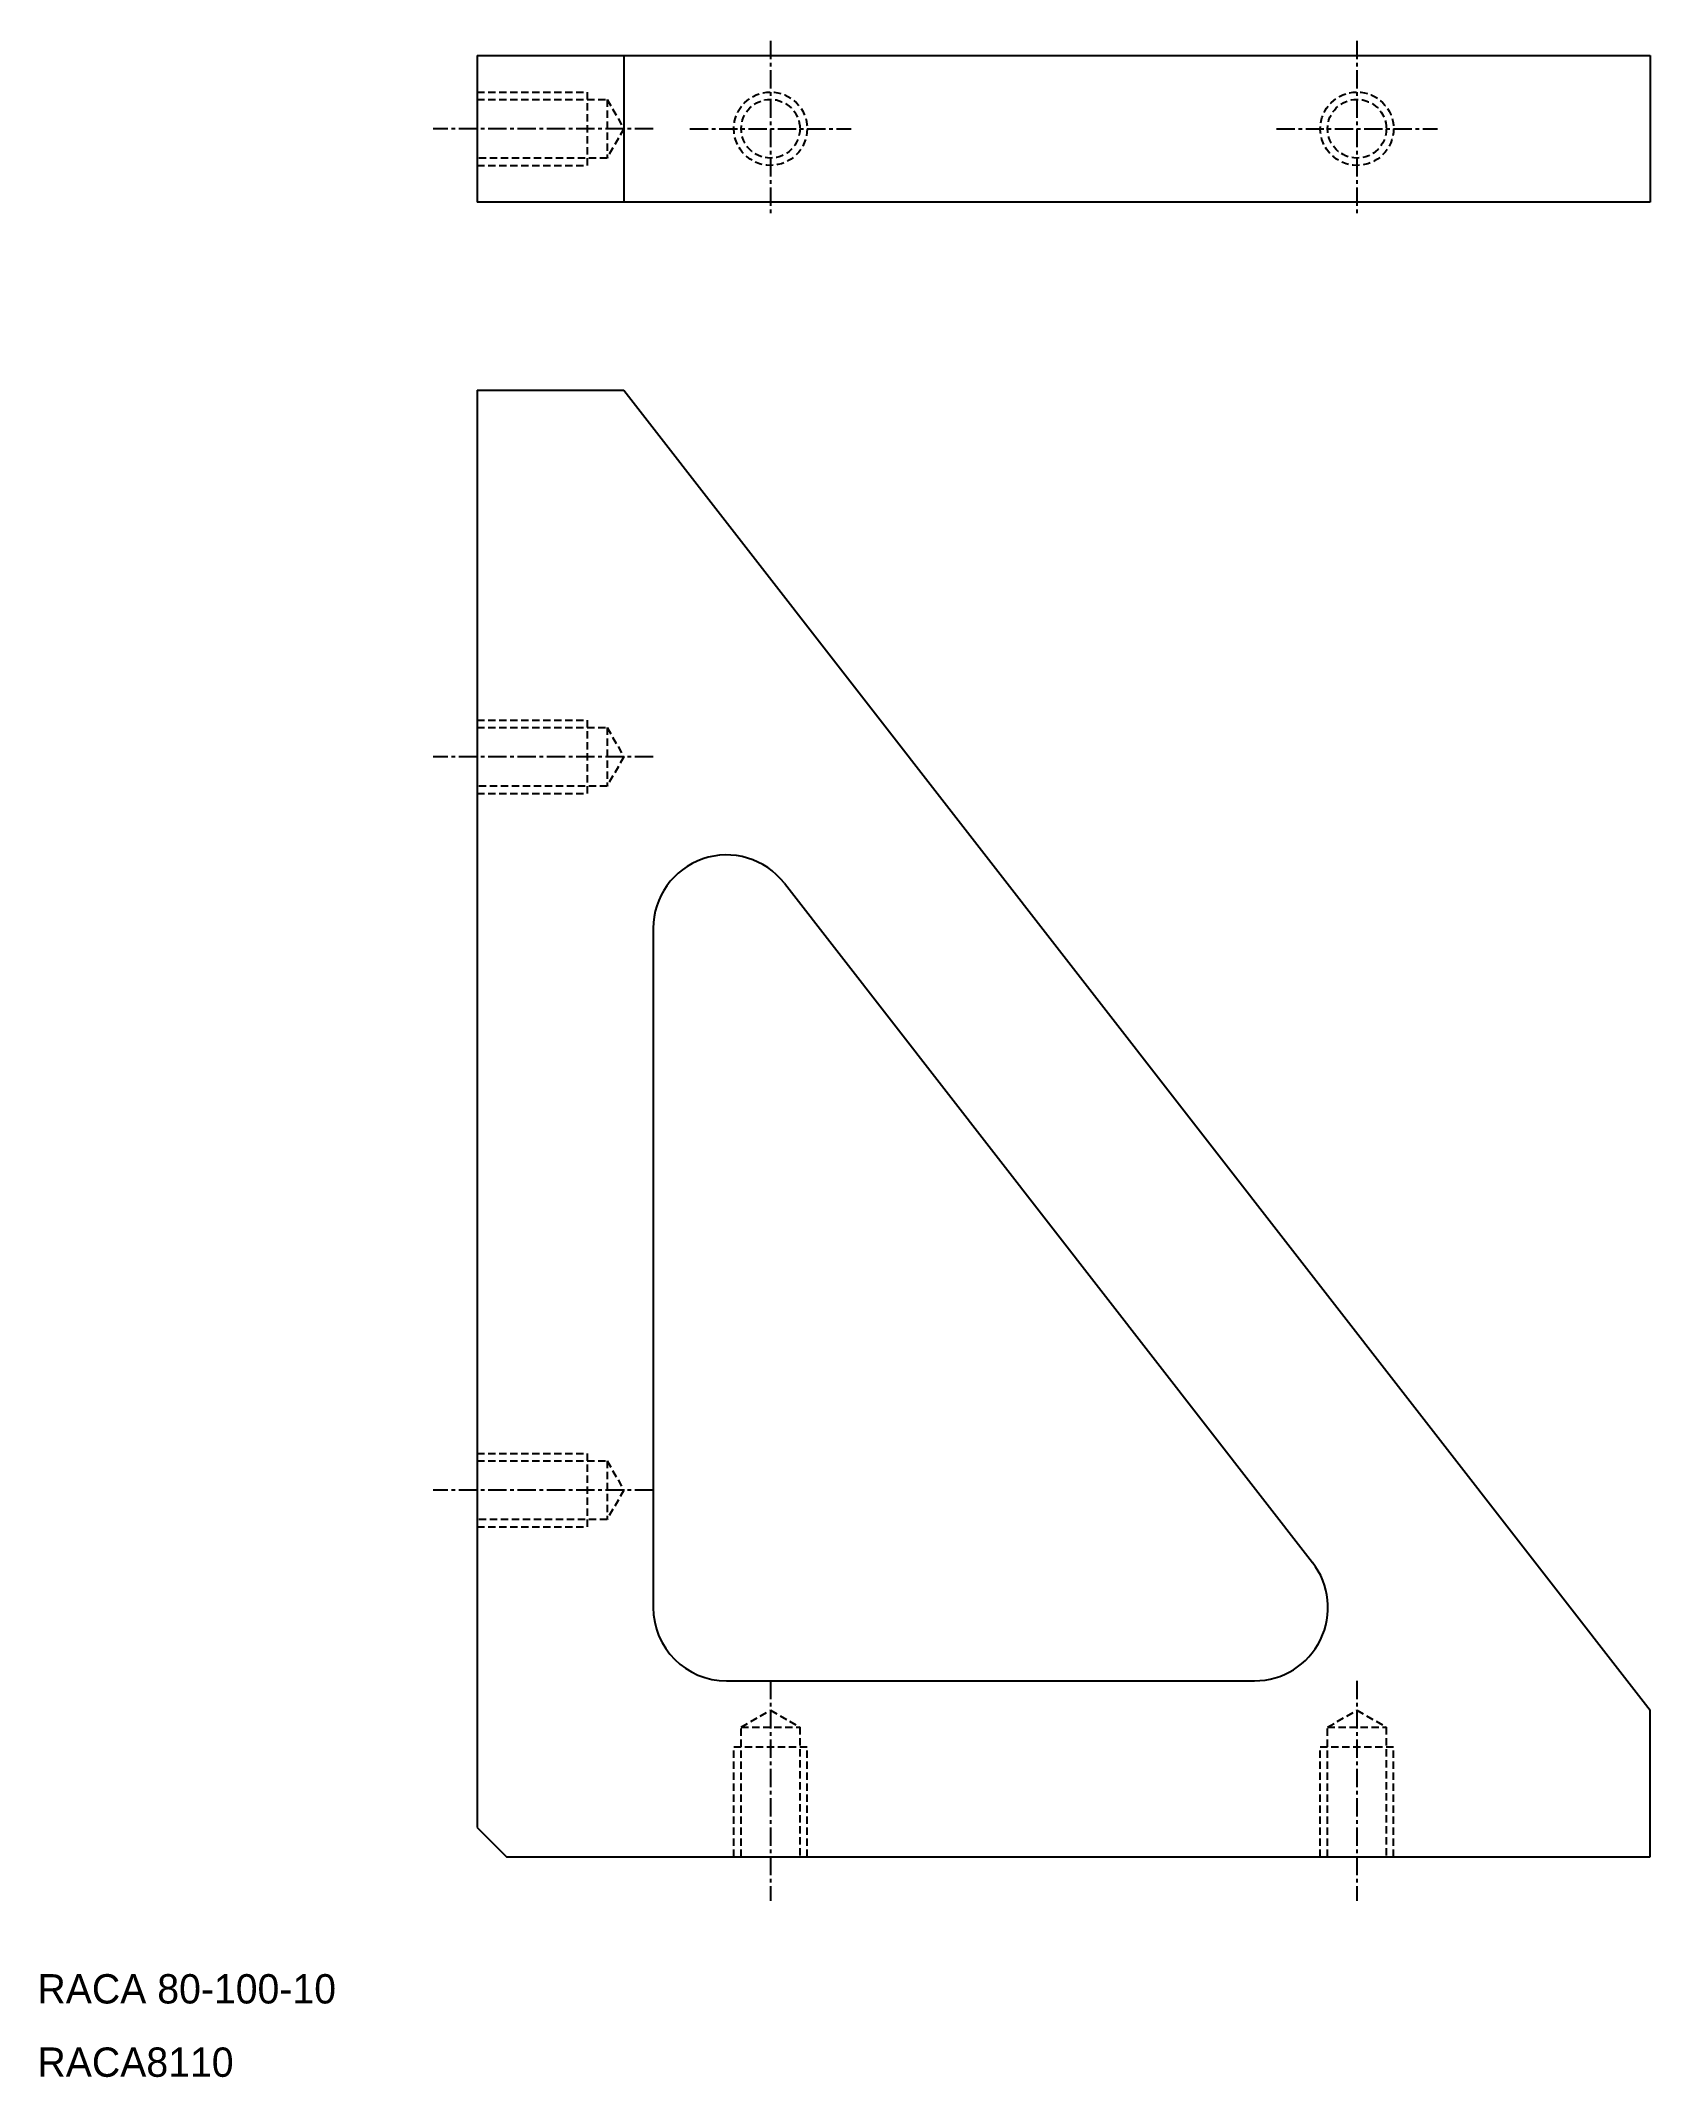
# Model space of a CAD drawing. Extents: x 8545 to 8655, y -290 to -151.
import ezdxf

# ---------------------------------------------------------------- set-up
doc = ezdxf.new("R2010")
doc.units = 0
doc.linetypes.add('CENTER', pattern=[2, 1.25, -0.25, 0.25, -0.25])
doc.linetypes.add('DASHED', pattern=[0.75, 0.5, -0.25])
doc.layers.get('0').update_dxf_attribs({"linetype": 'CONTINUOUS'})
doc.layers.add('CENTER', color=1, linetype='CENTER')

msp = doc.modelspace()

# ---------------------------------------------------------------- linework, layer by layer
at = {"color": 7, "linetype": 'CONTINUOUS'}
for p, q in [((8574.74, -152.22), (8574.74, -162.22)), ((8574.74, -152.22), (8654.74, -152.22)), ((8584.74, -152.22), (8584.74, -162.22)), ((8654.74, -152.22), (8654.74, -162.22)), ((8654.74, -162.22), (8574.74, -162.22)), ((8574.74, -175.05), (8584.74, -175.05)), ((8574.74, -175.05), (8574.74, -273.05)), ((8584.74, -175.05), (8654.74, -265.05)), ((8595.69, -208.67), (8631.71, -254.98)), ((8586.74, -211.74), (8586.74, -258.05)), ((8591.74, -263.05), (8627.76, -263.05)), ((8654.74, -275.05), (8654.74, -265.05)), ((8574.74, -273.05), (8576.74, -275.05)), ((8576.74, -275.05), (8654.74, -275.05))]:
    msp.add_line(p, q, dxfattribs=at)
at = {"color": 3, "linetype": 'DASHED'}
for p, q in [((8574.74, -154.72), (8582.24, -154.72)), ((8574.74, -155.22), (8583.59, -155.22)), ((8582.24, -154.72), (8582.24, -159.72)), ((8583.59, -155.22), (8583.59, -159.22)), ((8583.59, -155.22), (8584.74, -157.22)), ((8584.74, -157.22), (8583.59, -159.22)), ((8583.59, -159.22), (8574.74, -159.22)), ((8574.74, -159.72), (8582.24, -159.72)), ((8574.74, -197.55), (8582.24, -197.55)), ((8574.74, -198.05), (8583.59, -198.05)), ((8582.24, -197.55), (8582.24, -202.55)), ((8583.59, -198.05), (8583.59, -202.05)), ((8583.59, -198.05), (8584.74, -200.05)), ((8584.74, -200.05), (8583.59, -202.05)), ((8583.59, -202.05), (8574.74, -202.05)), ((8574.74, -202.55), (8582.24, -202.55)), ((8574.74, -247.55), (8582.24, -247.55)), ((8574.74, -248.05), (8583.59, -248.05)), ((8582.24, -247.55), (8582.24, -252.55)), ((8583.59, -248.05), (8584.74, -250.05)), ((8583.59, -248.05), (8583.59, -252.05)), ((8584.74, -250.05), (8583.59, -252.05)), ((8583.59, -252.05), (8574.74, -252.05)), ((8574.74, -252.55), (8582.24, -252.55)), ((8592.74, -266.21), (8594.74, -265.05)), ((8594.74, -265.05), (8596.74, -266.21)), ((8632.74, -266.21), (8634.74, -265.05)), ((8634.74, -265.05), (8636.74, -266.21)), ((8592.74, -275.05), (8592.74, -266.21)), ((8592.74, -266.21), (8596.74, -266.21)), ((8596.74, -266.21), (8596.74, -275.05)), ((8632.74, -275.05), (8632.74, -266.21)), ((8632.74, -266.21), (8636.74, -266.21)), ((8636.74, -266.21), (8636.74, -275.05)), ((8592.24, -275.05), (8592.24, -267.55)), ((8592.24, -267.55), (8597.24, -267.55)), ((8597.24, -275.05), (8597.24, -267.55)), ((8632.24, -275.05), (8632.24, -267.55)), ((8632.24, -267.55), (8637.24, -267.55)), ((8637.24, -275.05), (8637.24, -267.55))]:
    msp.add_line(p, q, dxfattribs=at)
for centre, radius in [((8594.74, -157.22), 2.5), ((8594.74, -157.22), 2), ((8634.74, -157.22), 2.5), ((8634.74, -157.22), 2)]:
    msp.add_circle(centre, radius, dxfattribs=at)
at = {"color": 7, "linetype": 'CONTINUOUS'}
for centre, start, end in [((8591.74, -211.74), 37.875, 180), ((8627.76, -258.05), 270, 37.875), ((8591.74, -258.05), 180, 270)]:
    msp.add_arc(centre, 5, start, end, dxfattribs=at)
at = {"layer": 'CENTER', "color": 1, "linetype": 'CENTER'}
for p, q in [((8594.74, -151.22), (8594.74, -163.22)), ((8634.74, -151.22), (8634.74, -163.22)), ((8586.74, -157.22), (8571.74, -157.22)), ((8589.24, -157.22), (8600.24, -157.22)), ((8629.24, -157.22), (8640.24, -157.22)), ((8586.74, -200.05), (8571.74, -200.05)), ((8586.74, -250.05), (8571.74, -250.05)), ((8594.74, -263.05), (8594.74, -278.05)), ((8634.74, -263.05), (8634.74, -278.05))]:
    msp.add_line(p, q, dxfattribs=at)

# ---------------------------------------------------------------- texts
at = {"color": 7, "linetype": 'CONTINUOUS'}
for s, p in [('RACA 80-100-10', (8544.74, -285.05)), ('RACA8110', (8544.74, -290.05))]:
    msp.add_text(s, height=2, dxfattribs=at).set_placement(p)

doc.saveas('drawing.dxf')
